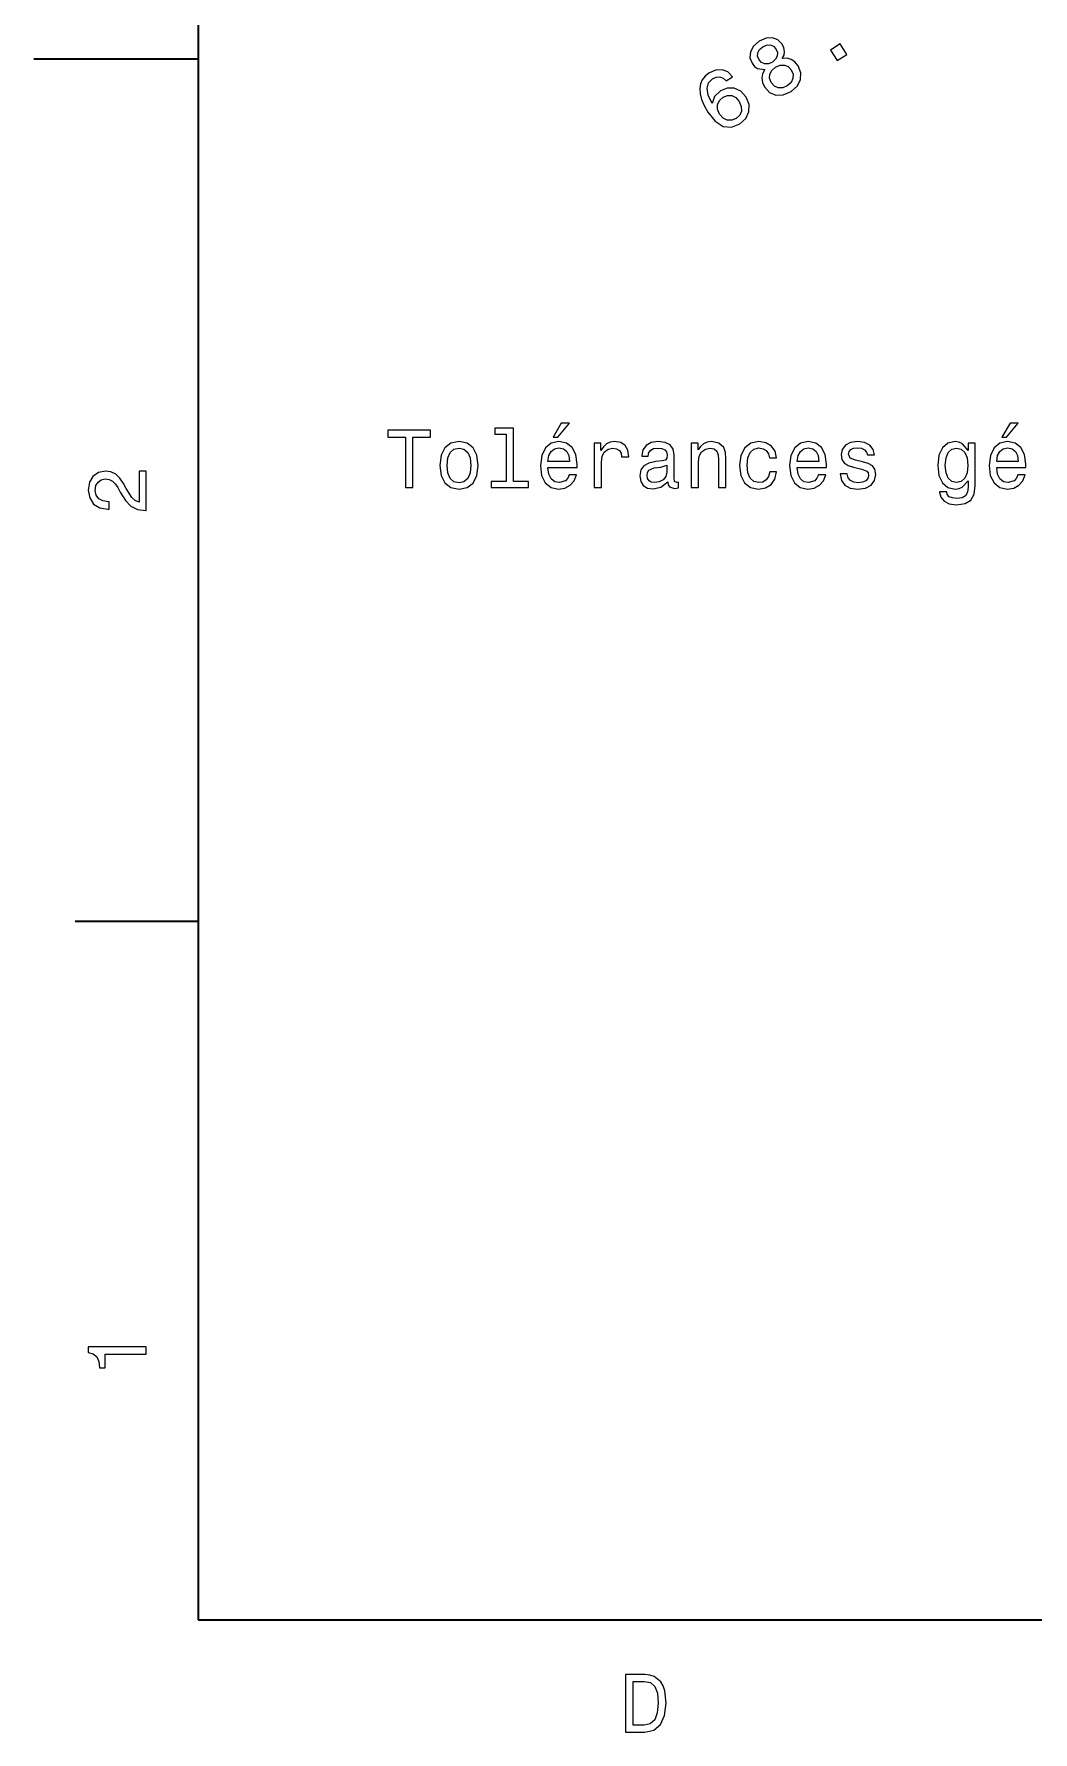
# Model space of a CAD drawing. Extents: x 0 to 297, y 0 to 210.
# Drawn here: x 0 to 60.8, y 3.2 to 106.5 of the extents above; entities that cross this region are included whole.
import ezdxf

# ---------------------------------------------------------------- set-up
doc = ezdxf.new("R2010")
doc.units = 0

msp = doc.modelspace()

# ---------------------------------------------------------------- linework, layer by layer
at = {"color": 7, "lineweight": 35}
for p, q in [((10, 200), (10, 10)), ((10, 10), (287, 10))]:
    msp.add_line(p, q, dxfattribs=at)
at = {"color": 7, "lineweight": 35, "ltscale": 0.25}
msp.add_line((10, 105), (0, 105), dxfattribs=at)
at = {"color": 7, "lineweight": 35, "ltscale": 0.1875}
msp.add_line((10, 52.5), (2.5, 52.5), dxfattribs=at)
at = {"color": 7, "lineweight": 13}
for points in [[(44.511799, 104.368942), (44.369625, 104.112267), (44.325294, 103.851738), (44.363327, 103.583534), (44.492249, 103.313049), (44.799999, 102.976501), (45.181885, 102.806), (45.620186, 102.82016), (46.100986, 103.022148), (46.486023, 103.366455), (46.687504, 103.755966), (46.698017, 104.174057), (46.531013, 104.599411), (46.33812, 104.829529), (46.116684, 104.98201), (45.858181, 105.051468), (45.569572, 105.036339), (45.675591, 105.246353), (45.706211, 105.462448), (45.671074, 105.67881), (45.5648, 105.903954), (45.305489, 106.163727), (44.972954, 106.293816), (44.583351, 106.268631), (44.166069, 106.088837), (43.819878, 105.786919), (43.629414, 105.446106), (43.599403, 105.087273), (43.726494, 104.74408), (43.879684, 104.548538), (44.059837, 104.423676)], [(44.153221, 104.965614), (44.068932, 105.174812), (44.079796, 105.384415), (44.185364, 105.576248), (44.381359, 105.74762), (44.61615, 105.848053), (44.83474, 105.860748), (45.028603, 105.780312), (45.185402, 105.616867), (45.268112, 105.400711), (45.259937, 105.186844), (45.159756, 104.986481), (44.965332, 104.822067), (44.72628, 104.718941), (44.504997, 104.71051), (44.308441, 104.795212)], [(48.912533, 104.915344), (49.501129, 105.286728), (49.100151, 105.922241), (48.511555, 105.550865)], [(44.896324, 103.579926), (44.792084, 103.8302), (44.808128, 104.078857), (44.930092, 104.310852), (45.161785, 104.510704), (45.437653, 104.631096), (45.699554, 104.641296), (45.930893, 104.548737), (46.116173, 104.349594), (46.226913, 104.079559), (46.218941, 103.818115), (46.10236, 103.577591), (45.874931, 103.380424), (45.594799, 103.257347), (45.327515, 103.255669), (45.088104, 103.361031)], [(42.546749, 103.922195), (42.24773, 104.216553), (41.898594, 104.35405), (41.506294, 104.33313), (41.095974, 104.151764), (40.863163, 103.963135), (40.69677, 103.744843), (40.588261, 103.491524), (40.544594, 103.201591), (40.564644, 102.886269), (40.651115, 102.541298), (40.804001, 102.166672), (41.026451, 101.776299), (41.476837, 101.213699), (41.963013, 100.90625), (42.466816, 100.854401), (42.983971, 101.055473), (43.349258, 101.393288), (43.538399, 101.792892), (43.543987, 102.237694), (43.363533, 102.684372), (43.035366, 103.043823), (42.642715, 103.231384), (42.216095, 103.236519), (41.797695, 103.067947), (41.446323, 102.726982), (41.29689, 102.292793), (41.064842, 102.802338), (40.988731, 103.225403), (41.071243, 103.557732), (41.318222, 103.808975), (41.553009, 103.909409), (41.771599, 103.922104), (41.97242, 103.840096), (42.15435, 103.674614)], [(42.952496, 102.419067), (43.075119, 102.120758), (43.084869, 101.840675), (42.97905, 101.583092), (42.767109, 101.38974), (42.488548, 101.273613), (42.213188, 101.284729), (41.960327, 101.411423), (41.752399, 101.655907), (41.628201, 101.947266), (41.621143, 102.223076), (41.73661, 102.474823), (41.971451, 102.688591), (42.231377, 102.786995), (42.492821, 102.779022), (42.738731, 102.653908)], [(31.608963, 81.991486), (31.906513, 81.991486), (32.607521, 82.848831), (32.113285, 82.848831)], [(58.933167, 81.991486), (59.230717, 81.991486), (59.931725, 82.848831), (59.437489, 82.848831)], [(22.616886, 78.915115), (23.080864, 78.915115), (23.080864, 81.991486), (24.139942, 81.991486), (24.139942, 82.415115), (21.552767, 82.415115), (21.552767, 81.991486), (22.616886, 81.991486)], [(24.709827, 80.266701), (24.790518, 79.651428), (25.022507, 79.197533), (25.390663, 78.915115), (25.884899, 78.819298), (26.374092, 78.915115), (26.742247, 79.19249), (26.974236, 79.646385), (27.059971, 80.266701), (26.974236, 80.881973), (26.742247, 81.340904), (26.374092, 81.618286), (25.884899, 81.719147), (25.390663, 81.618286), (25.022507, 81.335861), (24.790518, 80.881973)], [(28.759539, 82.162956), (28.759539, 79.288315), (27.846714, 79.288315), (27.846714, 78.915115), (30.111122, 78.915115), (30.111122, 79.288315), (29.203342, 79.288315), (29.203342, 82.536156), (28.063572, 82.536156), (28.063572, 82.162956)], [(31.301325, 80.140617), (33.076542, 80.140617), (33.081585, 80.347389), (33.000893, 80.927361), (32.778992, 81.361084), (32.425964, 81.623329), (31.956944, 81.719147), (31.498013, 81.618286), (31.144985, 81.335861), (30.918041, 80.87693), (30.837349, 80.271744), (30.912998, 79.651428), (31.139942, 79.197533), (31.487925, 78.915115), (31.941814, 78.819298), (32.335186, 78.884857), (32.657951, 79.056328), (32.894985, 79.328659), (33.031151, 79.691772), (32.592392, 79.691772), (32.501614, 79.490044), (32.370491, 79.338745), (31.997292, 79.217712), (31.709827, 79.273186), (31.492968, 79.449699), (31.351757, 79.73716), (31.301325, 80.125488)], [(34.115448, 78.915115), (34.55925, 78.915115), (34.55925, 80.463387), (34.604637, 80.836586), (34.740807, 81.103874), (34.962708, 81.265259), (35.260258, 81.320732), (35.482162, 81.285431), (35.648586, 81.18457), (35.749451, 81.0131), (35.784756, 80.781113), (36.233604, 80.781113), (36.173084, 81.189613), (36.006657, 81.482117), (35.729279, 81.65863), (35.351036, 81.719147), (35.093834, 81.678802), (34.871929, 81.577942), (34.675243, 81.406471), (34.518906, 81.174484), (34.518906, 81.623329), (34.115448, 81.623329)], [(38.593834, 79.268143), (38.593834, 79.253014), (38.619049, 79.081543), (38.694695, 78.960503), (39.012421, 78.864685), (39.259537, 78.905029), (39.259537, 79.247971), (39.153633, 79.232841), (39.012421, 79.298401), (38.987206, 79.50013), (38.987206, 80.902145), (38.926685, 81.260216), (38.750175, 81.512375), (38.442535, 81.663673), (38.00882, 81.719147), (37.58519, 81.65863), (37.272507, 81.48716), (37.075821, 81.219872), (37.010262, 80.866844), (37.010262, 80.836586), (37.408676, 80.836586), (37.443977, 81.048401), (37.554928, 81.199699), (37.736485, 81.290474), (37.99369, 81.325775), (38.240807, 81.30056), (38.41732, 81.224915), (38.523228, 81.093788), (38.558533, 80.912231), (38.538357, 80.700417), (38.457664, 80.594513), (38.255936, 80.544075), (37.877693, 80.503731), (37.443977, 80.412956), (37.136341, 80.251572), (36.954784, 79.999413), (36.899307, 79.626213), (36.949741, 79.293358), (37.106079, 79.046242), (37.358242, 78.8899), (37.706223, 78.834427), (38.175247, 78.940331)], [(40.021065, 78.915115), (40.46487, 78.915115), (40.46487, 80.478516), (40.510262, 80.836586), (40.656513, 81.098831), (40.883457, 81.260216), (41.18605, 81.320732), (41.428127, 81.270302), (41.579422, 81.134132), (41.655071, 80.907188), (41.68029, 80.604599), (41.68029, 78.915115), (42.124092, 78.915115), (42.124092, 80.695374), (42.10392, 81.053444), (42.013142, 81.350998), (41.715591, 81.623329), (41.251614, 81.719147), (40.994408, 81.683846), (40.77755, 81.588028), (40.59095, 81.426643), (40.444695, 81.209785), (40.444695, 81.623329), (40.021065, 81.623329)], [(44.781876, 80.725632), (45.220634, 80.725632), (45.129856, 81.129089), (44.912998, 81.446815), (44.575104, 81.643501), (44.136341, 81.719147), (43.652191, 81.618286), (43.284035, 81.335861), (43.052048, 80.87693), (42.971355, 80.261658), (43.047005, 79.651428), (43.273949, 79.197533), (43.632019, 78.915115), (44.121212, 78.819298), (44.554932, 78.894943), (44.892826, 79.106758), (45.124813, 79.439613), (45.225677, 79.883415), (44.802048, 79.883415), (44.726398, 79.600998), (44.58519, 79.389175), (44.383461, 79.258057), (44.136341, 79.217712), (43.828705, 79.283272), (43.606804, 79.485001), (43.470634, 79.812813), (43.425247, 80.276787), (43.470634, 80.730675), (43.611847, 81.058487), (43.838791, 81.260216), (44.136341, 81.330818), (44.39859, 81.285431), (44.595276, 81.169441), (44.726398, 80.977798)], [(46.481441, 80.140617), (48.256657, 80.140617), (48.2617, 80.347389), (48.181007, 80.927361), (47.959106, 81.361084), (47.606079, 81.623329), (47.137062, 81.719147), (46.678127, 81.618286), (46.325104, 81.335861), (46.098156, 80.87693), (46.017464, 80.271744), (46.093113, 79.651428), (46.320057, 79.197533), (46.668041, 78.915115), (47.121933, 78.819298), (47.515305, 78.884857), (47.83807, 79.056328), (48.075104, 79.328659), (48.211266, 79.691772), (47.772507, 79.691772), (47.681728, 79.490044), (47.550606, 79.338745), (47.177406, 79.217712), (46.889942, 79.273186), (46.673084, 79.449699), (46.531876, 79.73716), (46.481441, 80.125488)], [(50.455505, 80.493645), (50.026829, 80.594513), (49.709106, 80.710503), (49.603199, 80.947533), (49.633457, 81.11396), (49.739365, 81.235001), (49.910835, 81.310646), (50.157951, 81.340904), (50.394985, 81.310646), (50.581585, 81.219872), (50.702621, 81.083702), (50.753052, 80.902145), (51.186771, 80.902145), (51.186771, 80.912231), (51.111122, 81.240044), (50.90435, 81.497246), (50.581585, 81.65863), (50.157951, 81.719147), (49.729279, 81.65863), (49.416599, 81.492203), (49.219913, 81.245087), (49.159393, 80.932404), (49.204781, 80.629814), (49.345993, 80.417999), (49.57798, 80.266701), (49.915878, 80.160789), (50.410114, 80.039757), (50.712708, 79.913673), (50.7934, 79.812813), (50.823662, 79.661514), (50.778271, 79.474915), (50.657234, 79.333702), (50.460548, 79.242928), (50.198299, 79.212669), (49.920921, 79.242928), (49.719193, 79.348831), (49.583023, 79.520302), (49.52755, 79.757332), (49.098877, 79.757332), (49.169479, 79.353874), (49.376251, 79.061371), (49.704063, 78.884857), (50.157951, 78.819298), (50.632019, 78.884857), (50.98, 79.061371), (51.191814, 79.343788), (51.267464, 79.711945), (51.21199, 80.029671), (51.055649, 80.246529), (50.798443, 80.387741)], [(57.30925, 79.036156), (57.30925, 81.623329), (56.885616, 81.623329), (56.885616, 81.18457), (56.537636, 81.582985), (56.325817, 81.683846), (56.088787, 81.719147), (55.660114, 81.618286), (55.327259, 81.335861), (55.110401, 80.881973), (55.034752, 80.271744), (55.110401, 79.656471), (55.327259, 79.202576), (55.660114, 78.915115), (56.088787, 78.819298), (56.33086, 78.854599), (56.532593, 78.945374), (56.885616, 79.328659), (56.885616, 78.945374), (56.845272, 78.642784), (56.734322, 78.425919), (56.522503, 78.299843), (56.204781, 78.254456), (55.927402, 78.284714), (55.730717, 78.360359), (55.614723, 78.491486), (55.579422, 78.667999), (55.150745, 78.667999), (55.150745, 78.647827), (55.216309, 78.325058), (55.418037, 78.082985), (55.740803, 77.926643), (56.179565, 77.87117), (56.70406, 77.946815), (57.052044, 78.15863), (57.24873, 78.526787)], [(58.62553, 80.140617), (60.400745, 80.140617), (60.405788, 80.347389), (60.325096, 80.927361), (60.103195, 81.361084), (59.750168, 81.623329), (59.281151, 81.719147), (58.822216, 81.618286), (58.469189, 81.335861), (58.242245, 80.87693), (58.161552, 80.271744), (58.237202, 79.651428), (58.464146, 79.197533), (58.81213, 78.915115), (59.266018, 78.819298), (59.659393, 78.884857), (59.982159, 79.056328), (60.219189, 79.328659), (60.355358, 79.691772), (59.916595, 79.691772), (59.825817, 79.490044), (59.694695, 79.338745), (59.321495, 79.217712), (59.034031, 79.273186), (58.817173, 79.449699), (58.675961, 79.73716), (58.62553, 80.125488)], [(25.163717, 80.271744), (25.209106, 80.725632), (25.350317, 81.053444), (25.577263, 81.255173), (25.884899, 81.325775), (26.187492, 81.255173), (26.414438, 81.058487), (26.555649, 80.725632), (26.606079, 80.271744), (26.555649, 79.812813), (26.414438, 79.479958), (26.187492, 79.278229), (25.884899, 79.212669), (25.577263, 79.278229), (25.350317, 79.479958), (25.209106, 79.812813)], [(31.301325, 80.513817), (31.3568, 80.861801), (31.492968, 81.119003), (31.699741, 81.275345), (31.972075, 81.330818), (32.239365, 81.275345), (32.446136, 81.119003), (32.57222, 80.861801), (32.617607, 80.513817)], [(46.481441, 80.513817), (46.536919, 80.861801), (46.673084, 81.119003), (46.879856, 81.275345), (47.152191, 81.330818), (47.419479, 81.275345), (47.626251, 81.119003), (47.752335, 80.861801), (47.797722, 80.513817)], [(55.493687, 80.271744), (55.539074, 80.720589), (55.675243, 81.053444), (55.887058, 81.25013), (56.169479, 81.320732), (56.46703, 81.25013), (56.688931, 81.053444), (56.8251, 80.720589), (56.87553, 80.271744), (56.8251, 79.812813), (56.688931, 79.485001), (56.46703, 79.283272), (56.169479, 79.217712), (55.887058, 79.283272), (55.675243, 79.485001), (55.539074, 79.817856)], [(58.62553, 80.513817), (58.681004, 80.861801), (58.817173, 81.119003), (59.023945, 81.275345), (59.29628, 81.330818), (59.563572, 81.275345), (59.770344, 81.119003), (59.896423, 80.861801), (59.941811, 80.513817)], [(6.833213, 77.519447), (6.833213, 79.925072), (6.399496, 79.925072), (6.399496, 78.023773), (6.162464, 78.129684), (5.965778, 78.311241), (5.607709, 78.871033), (5.456412, 79.168587), (5.239553, 79.501442), (4.987392, 79.738472), (4.689842, 79.874641), (4.351945, 79.925072), (3.928314, 79.839333), (3.595461, 79.602303), (3.383646, 79.239189), (3.307997, 78.770172), (3.393732, 78.286018), (3.630764, 77.91787), (4.009006, 77.680832), (4.508286, 77.600143), (4.578891, 77.600143), (4.578891, 78.059074), (4.538545, 78.059074), (4.195605, 78.104462), (3.943444, 78.240631), (3.782061, 78.457489), (3.726585, 78.744957), (3.777017, 79.03746), (3.903098, 79.254318), (4.099784, 79.395531), (4.346902, 79.445961), (4.578891, 79.41066), (4.775577, 79.314842), (4.947046, 79.153458), (5.098343, 78.931557), (5.259727, 78.634003), (5.572406, 78.139771), (5.90526, 77.791786), (6.308718, 77.585014), (6.818084, 77.519447)], [(38.5434, 79.863243), (38.48288, 79.600998), (38.321499, 79.399261), (38.079422, 79.268143), (37.781876, 79.222755), (37.590233, 79.247971), (37.454063, 79.328659), (37.368328, 79.469872), (37.343113, 79.666557), (37.363285, 79.843071), (37.443977, 79.969147), (37.766743, 80.110359), (38.175247, 80.170876), (38.5434, 80.291916)], [(6.833213, 26.159222), (6.833213, 26.618156), (3.307997, 26.618156), (3.307997, 26.275217), (3.615634, 26.184439), (3.822406, 26.002882), (3.943444, 25.725506), (3.98379, 25.34222), (4.341859, 25.34222), (4.341859, 26.159222)], [(37.194958, 6.666787), (36.029972, 6.666787), (36.029972, 3.166787), (37.194958, 3.166787), (37.744667, 3.277738), (38.153168, 3.615634), (38.405331, 4.165346), (38.496109, 4.916787), (38.415417, 5.683357), (38.314552, 5.985951), (38.173344, 6.228026), (37.764839, 6.555836), (37.497551, 6.636527)], [(37.159653, 6.248199), (37.542938, 6.17255), (37.805187, 5.940562), (37.961525, 5.527017), (38.011959, 4.916787), (37.956482, 4.326729), (37.800144, 3.913184), (37.532852, 3.666066), (37.159653, 3.585375), (36.498989, 3.585375), (36.498989, 6.248199)]]:
    msp.add_lwpolyline(points, close=True, dxfattribs=at)

doc.saveas('drawing.dxf')
